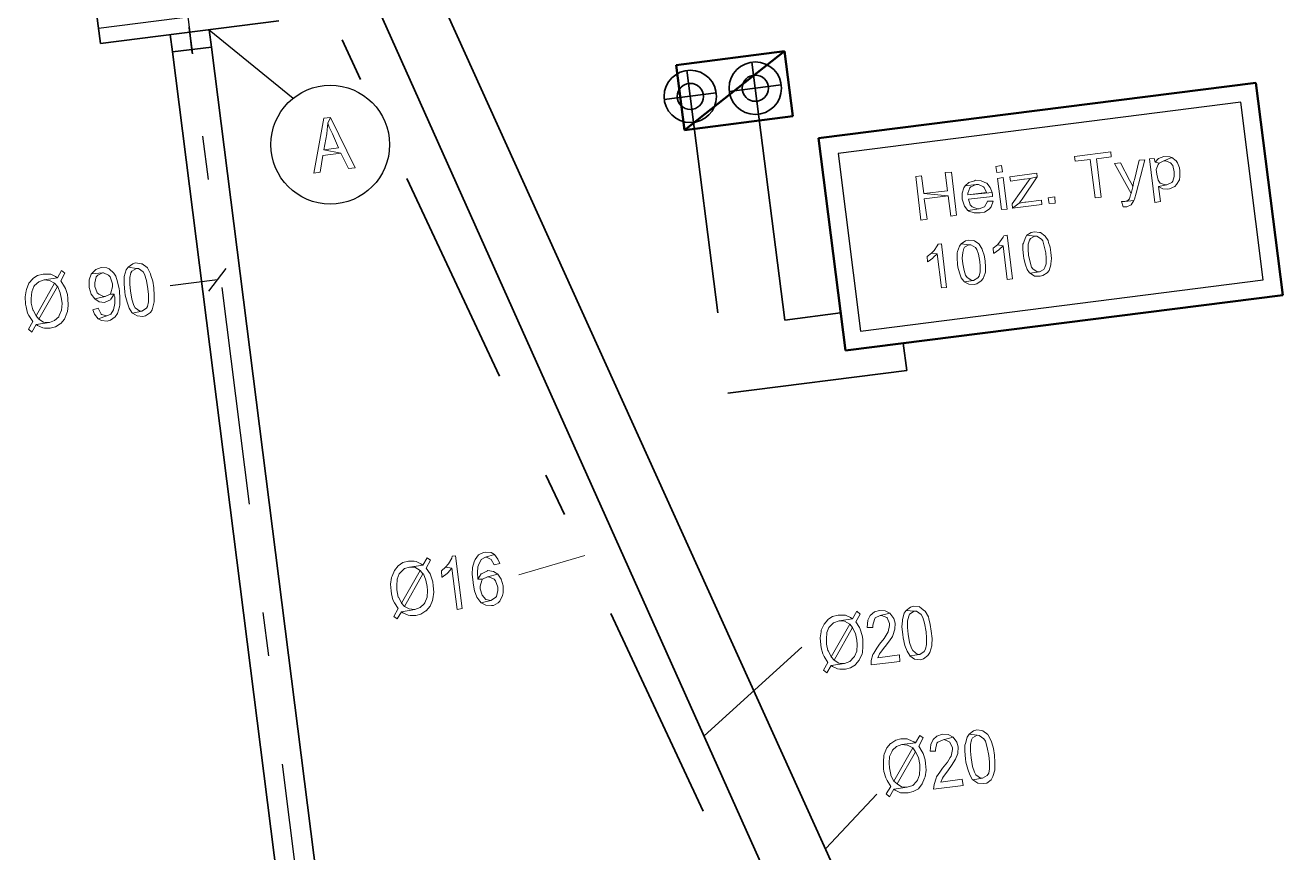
# Model space of a CAD drawing. Header units: metres. Extents: x 2713732.4 to 2713757.2, y 1226081.6 to 1226111.3.
# Drawn here: x 2713739.859 to 2713742.74, y 1226097.571 to 1226099.466 of the extents above; entities that cross this region are included whole.
import ezdxf

# ---------------------------------------------------------------- set-up
doc = ezdxf.new("R2010")
doc.units = ezdxf.units.M
for name, pattern in [('DASHDOT', [1, 0.5, -0.25, 0, -0.25]), ('DASHED', [0.75, 0.5, -0.25]), ('HIDDENX2', [0.75, 0.5, -0.25])]:
    doc.linetypes.add(name, pattern=pattern)
doc.layers.add('einlagen_boden_erstes_og', color=7, linetype='Continuous', true_color=0x000000)

msp = doc.modelspace()

# ---------------------------------------------------------------- linework, layer by layer
at = {"layer": 'einlagen_boden_erstes_og', "color": 96, "linetype": 'Continuous', "lineweight": 35, "true_color": 0x008000, "extrusion": (0.000477202, 0.001815, 0.999998)}
for p, q in [((2713741.7348, 1226097.4856, -0.1707), (2713740.3733, 1226100.4909, -0.1755)), ((2713740.3667, 1226100.1761, -0.1749), (2713741.8129, 1226096.9492, -0.1698))]:
    msp.add_line(p, q, dxfattribs=at)
at = {"layer": 'einlagen_boden_erstes_og', "color": 1, "linetype": 'DASHDOT', "lineweight": 35, "true_color": 0xff0000, "extrusion": (0.000477202, 0.001815, 0.999998)}
msp.add_line((2713740.2671, 1226100.111, -0.1748), (2713741.7591, 1226096.9265, -0.1697), dxfattribs=at)
at = {"layer": 'einlagen_boden_erstes_og', "color": 150, "linetype": 'Continuous', "lineweight": 25, "true_color": 0x0080ff, "extrusion": (0.000477202, 0.001815, 0.999998)}
for p, q in [((2713740.2274, 1226099.5192, -0.1737), (2713740.2362, 1226099.4498, -0.1735)), ((2713740.0274, 1226099.4586, -0.1735), (2713740.4361, 1226099.5105, -0.1737))]:
    msp.add_line(p, q, dxfattribs=at)
at = {"layer": 'einlagen_boden_erstes_og', "color": 150, "linetype": 'Continuous', "lineweight": 35, "true_color": 0x0080ff, "extrusion": (0.000477202, 0.001815, 0.999998)}
for p, q in [((2713740.023, 1226099.4933, -0.1735), (2713740.0318, 1226099.4239, -0.1734)), ((2713740.0318, 1226099.4239, -0.1734), (2713740.4406, 1226099.4757, -0.1737)), ((2713740.2346, 1226099.4622, -0.1736), (2713740.2422, 1226099.4022, -0.1735)), ((2713740.2349, 1226099.4597, -0.1736), (2713740.2425, 1226099.4002, -0.1735)), ((2713740.2859, 1226099.4158, -0.1735), (2713740.2808, 1226099.4555, -0.1736)), ((2713740.1915, 1226099.4441, -0.1735), (2713740.1966, 1226099.4044, -0.1734)), ((2713740.1966, 1226099.4044, -0.1734), (2713740.2859, 1226099.4158, -0.1735)), ((2713740.7442, 1226095.0893, -0.1659), (2713740.1966, 1226099.4044, -0.1734)), ((2713740.8335, 1226095.1007, -0.1659), (2713740.2859, 1226099.4158, -0.1735))]:
    msp.add_line(p, q, dxfattribs=at)
at = {"layer": 'einlagen_boden_erstes_og', "color": 7, "linetype": 'Continuous', "lineweight": 25, "extrusion": (0.000477202, 0.001815, 0.999998)}
for p, q in [((2713740.2808, 1226099.4555, -0.1736), (2713740.4731, 1226099.2989, -0.1734)), ((2713740.2797, 1226098.8571, -0.1725), (2713740.3196, 1226098.9085, -0.1726)), ((2713740.2996, 1226098.8828, -0.1725), (2713740.1918, 1226098.8691, -0.1725))]:
    msp.add_line(p, q, dxfattribs=at)
at = {"layer": 'einlagen_boden_erstes_og', "color": 7, "linetype": 'DASHDOT', "lineweight": 25, "extrusion": (0.000477202, 0.001815, 0.999998)}
msp.add_line((2713740.7888, 1226095.095, -0.1659), (2713740.2412, 1226099.4101, -0.1735), dxfattribs=at)
at = {"layer": 'einlagen_boden_erstes_og', "color": 7, "linetype": 'HIDDENX2', "lineweight": 50, "extrusion": (0.000477202, 0.001815, 0.999998)}
for p, q in [((2713741.5987, 1226099.406, -0.1741), (2713741.3507, 1226099.3745, -0.1739)), ((2713741.3696, 1226099.2257, -0.1737), (2713741.5987, 1226099.406, -0.1741)), ((2713741.6176, 1226099.2572, -0.1739), (2713741.5987, 1226099.406, -0.1741)), ((2713741.3507, 1226099.3745, -0.1739), (2713741.3696, 1226099.2257, -0.1737)), ((2713741.3696, 1226099.2257, -0.1737), (2713741.6176, 1226099.2572, -0.1739))]:
    msp.add_line(p, q, dxfattribs=at)
at = {"layer": 'einlagen_boden_erstes_og', "color": 7, "linetype": 'DASHDOT', "lineweight": 35, "extrusion": (0.000477202, 0.001815, 0.999998)}
for p, q in [((2713741.524, 1226099.3814, -0.174), (2713741.5391, 1226099.2623, -0.1738)), ((2713741.3752, 1226099.3625, -0.1739), (2713741.3903, 1226099.2434, -0.1737)), ((2713741.3232, 1226099.2954, -0.1738), (2713741.4423, 1226099.3105, -0.1739)), ((2713741.472, 1226099.3143, -0.1739), (2713741.5911, 1226099.3294, -0.174))]:
    msp.add_line(p, q, dxfattribs=at)
at = {"layer": 'einlagen_boden_erstes_og', "color": 1, "linetype": 'Continuous', "lineweight": 35, "true_color": 0xff0000, "extrusion": (0.000477202, 0.001815, 0.999998)}
for p, q in [((2713741.5315, 1226099.3219, -0.1739), (2713741.599, 1226098.7906, -0.173)), ((2713741.599, 1226098.7906, -0.173), (2713741.7271, 1226098.8069, -0.1731))]:
    msp.add_line(p, q, dxfattribs=at)
at = {"layer": 'einlagen_boden_erstes_og', "color": 1, "linetype": 'Continuous', "lineweight": 50, "true_color": 0xff0000, "extrusion": (0.000477202, 0.001815, 0.999998)}
for p, q in [((2713742.6783, 1226099.3339, -0.1745), (2713741.6763, 1226099.2068, -0.1738)), ((2713742.74, 1226098.8478, -0.1736), (2713742.6783, 1226099.3339, -0.1745)), ((2713741.6763, 1226099.2068, -0.1738), (2713741.738, 1226098.7206, -0.1729)), ((2713741.738, 1226098.7206, -0.1729), (2713742.74, 1226098.8478, -0.1736))]:
    msp.add_line(p, q, dxfattribs=at)
at = {"layer": 'einlagen_boden_erstes_og', "color": 5, "linetype": 'DASHED', "lineweight": 35, "true_color": 0x0000ff, "extrusion": (0.000477202, 0.001815, 0.999998)}
for p, q in [((2713741.3827, 1226099.303, -0.1738), (2713741.469, 1226098.6229, -0.1726)), ((2713741.8787, 1226098.6749, -0.1729), (2713741.8707, 1226098.7375, -0.173)), ((2713741.469, 1226098.6229, -0.1726), (2713741.8787, 1226098.6749, -0.1729))]:
    msp.add_line(p, q, dxfattribs=at)
at = {"layer": 'einlagen_boden_erstes_og', "color": 1, "linetype": 'Continuous', "lineweight": 25, "true_color": 0xff0000, "extrusion": (0.000477202, 0.001815, 0.999998)}
for p, q in [((2713742.6437, 1226099.2892, -0.1744), (2713741.7211, 1226099.1721, -0.1737)), ((2713742.6953, 1226098.8824, -0.1737), (2713742.6437, 1226099.2892, -0.1744)), ((2713741.7211, 1226099.1721, -0.1737), (2713741.7727, 1226098.7654, -0.173)), ((2713741.7727, 1226098.7654, -0.173), (2713742.6953, 1226098.8824, -0.1737))]:
    msp.add_line(p, q, dxfattribs=at)
at = {"layer": 'einlagen_boden_erstes_og', "color": 7, "linetype": 'Continuous', "lineweight": 18, "extrusion": (0.000477202, 0.001815, 0.999998)}
for p, q in [((2713741.1416, 1226098.2514, -0.1718), (2713740.9901, 1226098.2075, -0.1716)), ((2713741.4142, 1226097.8387, -0.1712), (2713741.6386, 1226098.0416, -0.1717)), ((2713741.6931, 1226097.5803, -0.1708), (2713741.8099, 1226097.7047, -0.1711))]:
    msp.add_line(p, q, dxfattribs=at)
at = {"layer": 'einlagen_boden_erstes_og', "color": 7, "lineweight": 0}
for points in [[(2713740.5588, 1226099.2541), (2713740.5436, 1226099.253), (2713740.5208, 1226099.127), (2713740.5349, 1226099.1292), (2713740.5415, 1226099.1672), (2713740.5827, 1226099.1727), (2713740.5436, 1226099.1803), (2713740.5501, 1226099.2172), (2713740.5512, 1226099.2259), (2713740.5523, 1226099.2411)], [(2713740.5588, 1226099.2541), (2713740.5523, 1226099.2411), (2713740.5556, 1226099.2324), (2713740.5632, 1226099.2172), (2713740.5773, 1226099.1846), (2713740.5436, 1226099.1803), (2713740.5827, 1226099.1727), (2713740.6001, 1226099.1379), (2713740.6153, 1226099.139)], [(2713740.0331, 1226098.9109), (2713740.0331, 1226098.9109), (2713740.0212, 1226098.9065), (2713740.0114, 1226098.8968), (2713740.0364, 1226098.8989), (2713740.0385, 1226098.8989), (2713740.0505, 1226098.8935), (2713740.0537, 1226098.8892), (2713740.0592, 1226098.8739), (2713740.0592, 1226098.8663), (2713740.0559, 1226098.8533), (2713740.0537, 1226098.85), (2713740.0635, 1226098.85), (2713740.0635, 1226098.8468), (2713740.0646, 1226098.8435), (2713740.0646, 1226098.8283), (2713740.0613, 1226098.8142), (2713740.0559, 1226098.8044), (2713740.0461, 1226098.8001), (2713740.0266, 1226098.7936), (2713740.0342, 1226098.7892), (2713740.0472, 1226098.7881), (2713740.0548, 1226098.7903), (2713740.0657, 1226098.7979), (2713740.0711, 1226098.8055), (2713740.0755, 1226098.8207), (2713740.0765, 1226098.8251), (2713740.0765, 1226098.8403), (2713740.0755, 1226098.8577), (2713740.0744, 1226098.862), (2713740.0711, 1226098.8783), (2713740.0668, 1226098.8913), (2713740.0624, 1226098.8978), (2713740.0516, 1226098.9076), (2713740.0461, 1226098.9098)], [(2713740.095, 1226098.912), (2713740.0907, 1226098.9054), (2713740.0863, 1226098.8902), (2713740.0863, 1226098.887), (2713740.0863, 1226098.8729), (2713740.0874, 1226098.8555), (2713740.0885, 1226098.8479), (2713740.0928, 1226098.8316), (2713740.0972, 1226098.8175), (2713740.1037, 1226098.8077), (2713740.1048, 1226098.8066), (2713740.1265, 1226098.8109), (2713740.1222, 1226098.8109), (2713740.1113, 1226098.8185), (2713740.108, 1226098.824), (2713740.1037, 1226098.8381), (2713740.1004, 1226098.8577), (2713740.0994, 1226098.8718), (2713740.0994, 1226098.8881), (2713740.1015, 1226098.8989), (2713740.1037, 1226098.9022), (2713740.1146, 1226098.9087)], [(2713740.1124, 1226098.9217), (2713740.1059, 1226098.9196), (2713740.095, 1226098.912), (2713740.1146, 1226098.9087), (2713740.1189, 1226098.9087), (2713740.1298, 1226098.9011), (2713740.133, 1226098.8957), (2713740.1374, 1226098.8815), (2713740.1406, 1226098.862), (2713740.1417, 1226098.849), (2713740.1417, 1226098.8327), (2713740.1396, 1226098.8218), (2713740.1374, 1226098.8175), (2713740.1265, 1226098.8109), (2713740.1048, 1226098.8066), (2713740.1157, 1226098.8001), (2713740.1287, 1226098.799), (2713740.1352, 1226098.8001), (2713740.1461, 1226098.8077), (2713740.1504, 1226098.8142), (2713740.1537, 1226098.8294), (2713740.1548, 1226098.8327), (2713740.1548, 1226098.8468), (2713740.1537, 1226098.8642), (2713740.1515, 1226098.8794), (2713740.1472, 1226098.8924), (2713740.1461, 1226098.8968), (2713740.1396, 1226098.9098), (2713740.1385, 1226098.9109), (2713740.1276, 1226098.9196), (2713740.1254, 1226098.9196)], [(2713739.9006, 1226098.8957), (2713739.9006, 1226098.8957), (2713739.8875, 1226098.8924), (2713739.8767, 1226098.8859), (2713739.8767, 1226098.8848), (2713739.868, 1226098.875), (2713739.8626, 1226098.8609), (2713739.8615, 1226098.8577), (2713739.8593, 1226098.8435), (2713739.8604, 1226098.8272), (2713739.8615, 1226098.8207), (2713739.8647, 1226098.8066), (2713739.868, 1226098.8012), (2713739.8767, 1226098.787), (2713739.8669, 1226098.7697), (2713739.8745, 1226098.7631), (2713739.8843, 1226098.7805), (2713739.9147, 1226098.7849), (2713739.9147, 1226098.7849), (2713739.9017, 1226098.786), (2713739.8908, 1226098.7925), (2713739.8843, 1226098.8001), (2713739.8778, 1226098.8131), (2713739.8767, 1226098.8142), (2713739.8734, 1226098.8294), (2713739.8734, 1226098.8403), (2713739.8745, 1226098.8555), (2713739.8789, 1226098.8674), (2713739.881, 1226098.8696), (2713739.8908, 1226098.8783), (2713739.9028, 1226098.8826), (2713739.9332, 1226098.887), (2713739.9288, 1226098.8902), (2713739.918, 1226098.8957), (2713739.9136, 1226098.8957)], [(2713739.9429, 1226098.9044), (2713739.9332, 1226098.887), (2713739.9028, 1226098.8826), (2713739.9147, 1226098.8815), (2713739.9147, 1226098.8815), (2713739.9266, 1226098.875), (2713739.9332, 1226098.8674), (2713739.9343, 1226098.8663), (2713739.9397, 1226098.8533), (2713739.9429, 1226098.8381), (2713739.944, 1226098.8283), (2713739.9429, 1226098.8131), (2713739.9375, 1226098.8012), (2713739.9364, 1226098.7979), (2713739.9266, 1226098.7892), (2713739.9147, 1226098.7849), (2713739.8843, 1226098.7805), (2713739.8875, 1226098.7784), (2713739.8995, 1226098.7729), (2713739.9038, 1226098.7718), (2713739.9169, 1226098.7718), (2713739.9288, 1226098.7751), (2713739.9397, 1226098.7816), (2713739.9408, 1226098.7827), (2713739.9495, 1226098.7925), (2713739.9549, 1226098.8066), (2713739.956, 1226098.8099), (2713739.9581, 1226098.824), (2713739.9571, 1226098.8403), (2713739.956, 1226098.849), (2713739.9516, 1226098.8631), (2713739.9495, 1226098.8663), (2713739.9408, 1226098.8805), (2713739.9505, 1226098.8978)], [(2713740.0114, 1226098.8968), (2713740.0103, 1226098.8957), (2713740.0059, 1226098.8826), (2713740.0059, 1226098.8663), (2713740.0059, 1226098.8653), (2713740.0103, 1226098.85), (2713740.019, 1226098.8392), (2713740.0429, 1226098.8446), (2713740.0385, 1226098.8446), (2713740.0277, 1226098.85), (2713740.0244, 1226098.8533), (2713740.019, 1226098.8674), (2713740.019, 1226098.8761), (2713740.0222, 1226098.8892), (2713740.0255, 1226098.8935), (2713740.0364, 1226098.8989)], [(2713739.9266, 1226098.875), (2713739.8843, 1226098.8001), (2713739.8908, 1226098.7925), (2713739.9332, 1226098.8674)], [(2713740.0537, 1226098.85), (2713740.0429, 1226098.8446), (2713740.019, 1226098.8392), (2713740.0288, 1226098.8327), (2713740.0407, 1226098.8305), (2713740.0429, 1226098.8316), (2713740.0548, 1226098.837), (2713740.0559, 1226098.8381), (2713740.0635, 1226098.85)], [(2713740.0266, 1226098.8175), (2713740.0146, 1226098.8142), (2713740.0179, 1226098.8044), (2713740.0266, 1226098.7936), (2713740.0461, 1226098.8001), (2713740.0342, 1226098.8033), (2713740.0331, 1226098.8044)], [(2713740.7801, 1226098.2465), (2713740.7703, 1226098.2291), (2713740.7399, 1226098.2248), (2713740.7518, 1226098.2248), (2713740.7518, 1226098.2248), (2713740.7638, 1226098.2172), (2713740.7703, 1226098.2096), (2713740.7714, 1226098.2096), (2713740.7768, 1226098.1954), (2713740.7801, 1226098.1802), (2713740.7811, 1226098.1715), (2713740.7801, 1226098.1563), (2713740.7746, 1226098.1433), (2713740.7735, 1226098.1411), (2713740.7638, 1226098.1324), (2713740.7518, 1226098.1281), (2713740.7214, 1226098.1227), (2713740.7247, 1226098.1205), (2713740.7366, 1226098.1151), (2713740.7409, 1226098.114), (2713740.754, 1226098.114), (2713740.7659, 1226098.1172), (2713740.7768, 1226098.1248), (2713740.7779, 1226098.1248), (2713740.7866, 1226098.1357), (2713740.792, 1226098.1487), (2713740.7931, 1226098.152), (2713740.7953, 1226098.1672), (2713740.7942, 1226098.1824), (2713740.7931, 1226098.1911), (2713740.7887, 1226098.2052), (2713740.7866, 1226098.2096), (2713740.7779, 1226098.2226), (2713740.7877, 1226098.2411)], [(2713740.8452, 1226098.2508), (2713740.8376, 1226098.2497), (2713740.8365, 1226098.2454), (2713740.8289, 1226098.2324), (2713740.8224, 1226098.2248), (2713740.8365, 1226098.2226), (2713740.8485, 1226098.1281), (2713740.8604, 1226098.1303)], [(2713740.9137, 1226098.2595), (2713740.9093, 1226098.2584), (2713740.8974, 1226098.253), (2713740.8898, 1226098.2421), (2713740.8876, 1226098.2367), (2713740.8843, 1226098.2237), (2713740.8832, 1226098.2085), (2713740.8854, 1226098.19), (2713740.8854, 1226098.1878), (2713740.8887, 1226098.1704), (2713740.8941, 1226098.1563), (2713740.9006, 1226098.1466), (2713740.9039, 1226098.1433), (2713740.9256, 1226098.1487), (2713740.9147, 1226098.1509), (2713740.9061, 1226098.1607), (2713740.9017, 1226098.1748), (2713740.9017, 1226098.1813), (2713740.905, 1226098.1943), (2713740.9071, 1226098.1976), (2713740.8963, 1226098.1976), (2713740.8952, 1226098.2128), (2713740.8963, 1226098.2258), (2713740.8974, 1226098.2291), (2713740.9039, 1226098.2421), (2713740.9137, 1226098.2476), (2713740.9343, 1226098.2541), (2713740.9267, 1226098.2584)], [(2713740.9343, 1226098.2541), (2713740.9137, 1226098.2476), (2713740.9158, 1226098.2476), (2713740.9267, 1226098.2421), (2713740.9332, 1226098.2302), (2713740.9462, 1226098.2335), (2713740.9419, 1226098.2432)], [(2713740.7377, 1226098.2389), (2713740.7377, 1226098.2389), (2713740.7247, 1226098.2356), (2713740.7138, 1226098.228), (2713740.7138, 1226098.228), (2713740.7051, 1226098.2172), (2713740.6997, 1226098.2041), (2713740.6986, 1226098.2009), (2713740.6964, 1226098.1857), (2713740.6975, 1226098.1704), (2713740.6986, 1226098.1639), (2713740.7018, 1226098.1498), (2713740.7051, 1226098.1433), (2713740.7138, 1226098.1303), (2713740.704, 1226098.1118), (2713740.7116, 1226098.1064), (2713740.7214, 1226098.1227), (2713740.7518, 1226098.1281), (2713740.7518, 1226098.1281), (2713740.7388, 1226098.1292), (2713740.7279, 1226098.1346), (2713740.7214, 1226098.1422), (2713740.7149, 1226098.1552), (2713740.7138, 1226098.1563), (2713740.7105, 1226098.1726), (2713740.7105, 1226098.1824), (2713740.7116, 1226098.1976), (2713740.716, 1226098.2096), (2713740.7181, 1226098.2117), (2713740.7279, 1226098.2215), (2713740.7399, 1226098.2248), (2713740.7703, 1226098.2291), (2713740.7659, 1226098.2324), (2713740.7551, 1226098.2378), (2713740.7507, 1226098.2389)], [(2713740.7638, 1226098.2172), (2713740.7214, 1226098.1422), (2713740.7279, 1226098.1346), (2713740.7703, 1226098.2096)], [(2713740.8224, 1226098.2248), (2713740.8126, 1226098.2161), (2713740.8137, 1226098.202), (2713740.8148, 1226098.202), (2713740.8257, 1226098.2106), (2713740.8278, 1226098.2117), (2713740.8365, 1226098.2226)], [(2713740.9191, 1226098.2172), (2713740.918, 1226098.2161), (2713740.9061, 1226098.2106), (2713740.9039, 1226098.2096), (2713740.8963, 1226098.1976), (2713740.9071, 1226098.1976), (2713740.918, 1226098.203), (2713740.9419, 1226098.2085), (2713740.9321, 1226098.215)], [(2713740.9419, 1226098.2085), (2713740.918, 1226098.203), (2713740.9213, 1226098.203), (2713740.9332, 1226098.1976), (2713740.9365, 1226098.1933), (2713740.9419, 1226098.1791), (2713740.9419, 1226098.1715), (2713740.9386, 1226098.1574), (2713740.9365, 1226098.1552), (2713740.9256, 1226098.1487), (2713740.9039, 1226098.1433), (2713740.9147, 1226098.1379), (2713740.9278, 1226098.1368), (2713740.9321, 1226098.1368), (2713740.943, 1226098.1433), (2713740.9462, 1226098.1466), (2713740.9528, 1226098.1596), (2713740.9539, 1226098.1661), (2713740.9539, 1226098.1813), (2713740.9539, 1226098.1824), (2713740.9495, 1226098.1976)], [(2713741.8945, 1226098.1357), (2713741.8869, 1226098.1335), (2713741.8771, 1226098.1259), (2713741.8956, 1226098.1237), (2713741.901, 1226098.1237), (2713741.9119, 1226098.1161), (2713741.9152, 1226098.1096), (2713741.9195, 1226098.0966), (2713741.9228, 1226098.077), (2713741.9239, 1226098.0629), (2713741.9239, 1226098.0477), (2713741.9217, 1226098.0368), (2713741.9184, 1226098.0314), (2713741.9087, 1226098.0249), (2713741.8858, 1226098.0216), (2713741.8967, 1226098.014), (2713741.9097, 1226098.0129), (2713741.9173, 1226098.0151), (2713741.9271, 1226098.0227), (2713741.9315, 1226098.0292), (2713741.9358, 1226098.0444), (2713741.9358, 1226098.0466), (2713741.9369, 1226098.0618), (2713741.9347, 1226098.0781), (2713741.9325, 1226098.0933), (2713741.9293, 1226098.1064), (2713741.9282, 1226098.1107), (2713741.9206, 1226098.1237), (2713741.9195, 1226098.1248), (2713741.9087, 1226098.1335), (2713741.9076, 1226098.1346)], [(2713741.7218, 1226098.1151), (2713741.7218, 1226098.1151), (2713741.7088, 1226098.1118), (2713741.6979, 1226098.1053), (2713741.6979, 1226098.1042), (2713741.6892, 1226098.0944), (2713741.6827, 1226098.0803), (2713741.6827, 1226098.077), (2713741.6805, 1226098.0629), (2713741.6816, 1226098.0466), (2713741.6827, 1226098.0401), (2713741.686, 1226098.026), (2713741.6892, 1226098.0205), (2713741.6979, 1226098.0064), (2713741.6881, 1226097.989), (2713741.6957, 1226097.9825), (2713741.7055, 1226097.9999), (2713741.7359, 1226098.0043), (2713741.7359, 1226098.0043), (2713741.7229, 1226098.0053), (2713741.712, 1226098.0119), (2713741.7055, 1226098.0195), (2713741.699, 1226098.0325), (2713741.6979, 1226098.0336), (2713741.6947, 1226098.0488), (2713741.6947, 1226098.0597), (2713741.6957, 1226098.0749), (2713741.7001, 1226098.0868), (2713741.7023, 1226098.089), (2713741.711, 1226098.0977), (2713741.724, 1226098.102), (2713741.7544, 1226098.1064), (2713741.7501, 1226098.1096), (2713741.7381, 1226098.1151), (2713741.7349, 1226098.1151)], [(2713741.7642, 1226098.1237), (2713741.7544, 1226098.1064), (2713741.724, 1226098.102), (2713741.7359, 1226098.1009), (2713741.7359, 1226098.1009), (2713741.7479, 1226098.0944), (2713741.7544, 1226098.0868), (2713741.7544, 1226098.0857), (2713741.7609, 1226098.0727), (2713741.7642, 1226098.0575), (2713741.7653, 1226098.0477), (2713741.7642, 1226098.0325), (2713741.7587, 1226098.0205), (2713741.7577, 1226098.0184), (2713741.7479, 1226098.0086), (2713741.7359, 1226098.0043), (2713741.7055, 1226097.9999), (2713741.7088, 1226097.9977), (2713741.7196, 1226097.9923), (2713741.7251, 1226097.9912), (2713741.7381, 1226097.9912), (2713741.7501, 1226097.9945), (2713741.7609, 1226098.001), (2713741.7609, 1226098.0021), (2713741.7696, 1226098.0119), (2713741.7761, 1226098.026), (2713741.7772, 1226098.0292), (2713741.7783, 1226098.0434), (2713741.7783, 1226098.0597), (2713741.7761, 1226098.0683), (2713741.7718, 1226098.0825), (2713741.7707, 1226098.0868), (2713741.762, 1226098.0998), (2713741.7718, 1226098.1172)], [(2713741.8163, 1226098.1259), (2713741.8044, 1226098.1227), (2713741.7946, 1226098.114), (2713741.7892, 1226098.1031), (2713741.7881, 1226098.0868), (2713741.8011, 1226098.0868), (2713741.8011, 1226098.0922), (2713741.8044, 1226098.1053), (2713741.8065, 1226098.1085), (2713741.8174, 1226098.114), (2713741.8402, 1226098.1194), (2713741.8294, 1226098.1248)], [(2713741.8402, 1226098.1194), (2713741.8174, 1226098.114), (2713741.8207, 1226098.114), (2713741.8326, 1226098.1096), (2713741.8337, 1226098.1085), (2713741.8391, 1226098.0955), (2713741.8391, 1226098.0912), (2713741.8359, 1226098.077), (2713741.8337, 1226098.0727), (2713741.8272, 1226098.0618), (2713741.8163, 1226098.0488), (2713741.8098, 1226098.039), (2713741.8033, 1226098.0282), (2713741.8011, 1226098.0249), (2713741.7968, 1226098.0108), (2713741.7968, 1226098.001), (2713741.863, 1226098.0086), (2713741.8619, 1226098.0238), (2713741.812, 1226098.0173), (2713741.8163, 1226098.026), (2713741.8185, 1226098.0292), (2713741.8283, 1226098.0423), (2713741.8294, 1226098.0434), (2713741.8391, 1226098.0564), (2713741.8456, 1226098.0662), (2713741.8467, 1226098.0683), (2713741.8511, 1226098.0825), (2713741.8522, 1226098.0966), (2713741.8489, 1226098.1074)], [(2713741.8771, 1226098.1259), (2713741.8728, 1226098.1194), (2713741.8685, 1226098.1053), (2713741.8685, 1226098.102), (2713741.8674, 1226098.0879), (2713741.8695, 1226098.0705), (2713741.8706, 1226098.0629), (2713741.8739, 1226098.0455), (2713741.8793, 1226098.0325), (2713741.8858, 1226098.0227), (2713741.8858, 1226098.0216), (2713741.9087, 1226098.0249), (2713741.9032, 1226098.0249), (2713741.8924, 1226098.0336), (2713741.8891, 1226098.039), (2713741.8848, 1226098.0521), (2713741.8815, 1226098.0716), (2713741.8804, 1226098.0868), (2713741.8804, 1226098.102), (2713741.8837, 1226098.1129), (2713741.8848, 1226098.1172), (2713741.8956, 1226098.1237)], [(2713741.7479, 1226098.0944), (2713741.7055, 1226098.0195), (2713741.712, 1226098.0119), (2713741.7544, 1226098.0868)], [(2713741.9608, 1226097.8424), (2713741.9478, 1226097.8381), (2713741.9391, 1226097.8305), (2713741.9336, 1226097.8185), (2713741.9325, 1226097.8033), (2713741.9445, 1226097.8033), (2713741.9445, 1226097.8076), (2713741.9478, 1226097.8218), (2713741.9499, 1226097.8239), (2713741.9619, 1226097.8294), (2713741.9847, 1226097.8359), (2713741.9738, 1226097.8413)], [(2713742.0216, 1226097.8424), (2713742.0173, 1226097.8359), (2713742.0129, 1226097.8207), (2713742.0118, 1226097.8174), (2713742.0118, 1226097.8033), (2713742.0129, 1226097.7859), (2713742.014, 1226097.7783), (2713742.0184, 1226097.762), (2713742.0227, 1226097.749), (2713742.0292, 1226097.7381), (2713742.0303, 1226097.7381), (2713742.052, 1226097.7414), (2713742.0477, 1226097.7414), (2713742.0368, 1226097.749), (2713742.0336, 1226097.7555), (2713742.0292, 1226097.7685), (2713742.026, 1226097.7881), (2713742.0249, 1226097.8033), (2713742.0249, 1226097.8185), (2713742.027, 1226097.8294), (2713742.0292, 1226097.8337), (2713742.0401, 1226097.8402)], [(2713742.039, 1226097.8522), (2713742.0314, 1226097.85), (2713742.0216, 1226097.8424), (2713742.0401, 1226097.8402), (2713742.0444, 1226097.8391), (2713742.0553, 1226097.8315), (2713742.0586, 1226097.8261), (2713742.0629, 1226097.812), (2713742.0662, 1226097.7935), (2713742.0683, 1226097.7794), (2713742.0683, 1226097.7631), (2713742.0662, 1226097.7533), (2713742.0629, 1226097.7479), (2713742.052, 1226097.7414), (2713742.0303, 1226097.7381), (2713742.0412, 1226097.7305), (2713742.0542, 1226097.7294), (2713742.0618, 1226097.7305), (2713742.0716, 1226097.7381), (2713742.0759, 1226097.7457), (2713742.0803, 1226097.7599), (2713742.0803, 1226097.7631), (2713742.0803, 1226097.7772), (2713742.0792, 1226097.7946), (2713742.077, 1226097.8098), (2713742.0738, 1226097.8229), (2713742.0716, 1226097.8272), (2713742.0651, 1226097.8402), (2713742.064, 1226097.8413), (2713742.0531, 1226097.85), (2713742.0509, 1226097.8511)], [(2713741.8663, 1226097.8315), (2713741.8652, 1226097.8315), (2713741.8533, 1226097.8283), (2713741.8424, 1226097.8207), (2713741.8413, 1226097.8207), (2713741.8326, 1226097.8109), (2713741.8272, 1226097.7968), (2713741.8261, 1226097.7935), (2713741.825, 1226097.7794), (2713741.825, 1226097.7631), (2713741.8261, 1226097.7566), (2713741.8304, 1226097.7425), (2713741.8337, 1226097.736), (2713741.8424, 1226097.7229), (2713741.8315, 1226097.7055), (2713741.8391, 1226097.699), (2713741.8489, 1226097.7164), (2713741.8793, 1226097.7207), (2713741.8793, 1226097.7207), (2713741.8663, 1226097.7218), (2713741.8565, 1226097.7284), (2713741.8489, 1226097.7349), (2713741.8424, 1226097.7479), (2713741.8424, 1226097.7501), (2713741.8391, 1226097.7653), (2713741.838, 1226097.7761), (2713741.8391, 1226097.7914), (2713741.8446, 1226097.8022), (2713741.8456, 1226097.8055), (2713741.8554, 1226097.8142), (2713741.8674, 1226097.8185), (2713741.8989, 1226097.8229), (2713741.8945, 1226097.825), (2713741.8826, 1226097.8305), (2713741.8793, 1226097.8315)], [(2713741.9087, 1226097.8391), (2713741.8989, 1226097.8229), (2713741.8674, 1226097.8185), (2713741.8793, 1226097.8174), (2713741.8804, 1226097.8174), (2713741.8924, 1226097.8109), (2713741.8989, 1226097.8022), (2713741.8989, 1226097.8022), (2713741.9054, 1226097.7892), (2713741.9087, 1226097.7729), (2713741.9087, 1226097.7642), (2713741.9076, 1226097.749), (2713741.9032, 1226097.737), (2713741.901, 1226097.7338), (2713741.8924, 1226097.7251), (2713741.8793, 1226097.7207), (2713741.8489, 1226097.7164), (2713741.8522, 1226097.7142), (2713741.8641, 1226097.7077), (2713741.8685, 1226097.7077), (2713741.8815, 1226097.7077), (2713741.8934, 1226097.711), (2713741.9054, 1226097.7175), (2713741.9054, 1226097.7175), (2713741.9141, 1226097.7284), (2713741.9195, 1226097.7414), (2713741.9206, 1226097.7446), (2713741.9228, 1226097.7599), (2713741.9217, 1226097.7751), (2713741.9206, 1226097.7838), (2713741.9163, 1226097.7979), (2713741.9141, 1226097.8022), (2713741.9065, 1226097.8153), (2713741.9163, 1226097.8337)], [(2713741.9847, 1226097.8359), (2713741.9619, 1226097.8294), (2713741.964, 1226097.8305), (2713741.976, 1226097.825), (2713741.9771, 1226097.8239), (2713741.9836, 1226097.8109), (2713741.9836, 1226097.8076), (2713741.9803, 1226097.7924), (2713741.9782, 1226097.7892), (2713741.9717, 1226097.7783), (2713741.9608, 1226097.7642), (2713741.9543, 1226097.7555), (2713741.9467, 1226097.7446), (2713741.9456, 1226097.7414), (2713741.9412, 1226097.7273), (2713741.9402, 1226097.7164), (2713742.0075, 1226097.7251), (2713742.0053, 1226097.7392), (2713741.9564, 1226097.7327), (2713741.9608, 1226097.7414), (2713741.963, 1226097.7457), (2713741.9727, 1226097.7588), (2713741.9727, 1226097.7588), (2713741.9825, 1226097.7729), (2713741.989, 1226097.7827), (2713741.9901, 1226097.7848), (2713741.9955, 1226097.7979), (2713741.9966, 1226097.8131), (2713741.9934, 1226097.8239)], [(2713741.8924, 1226097.8109), (2713741.8489, 1226097.7349), (2713741.8565, 1226097.7284), (2713741.8989, 1226097.8022)]]:
    msp.add_lwpolyline(points, close=True, dxfattribs=at)
at = {"layer": 'einlagen_boden_erstes_og', "color": 1, "lineweight": 0}
for points in [[(2713742.3457, 1226099.1759), (2713742.2631, 1226099.1651), (2713742.2642, 1226099.1542), (2713742.299, 1226099.1585), (2713742.3098, 1226099.0706), (2713742.324, 1226099.0716), (2713742.3131, 1226099.1596), (2713742.3468, 1226099.164)], [(2713742.0959, 1226099.1444), (2713742.0828, 1226099.1422), (2713742.085, 1226099.1281), (2713742.098, 1226099.1303)], [(2713742.3685, 1226099.1509), (2713742.3544, 1226099.1488), (2713742.3924, 1226099.0803), (2713742.3967, 1226099.0955), (2713742.3946, 1226099.0999), (2713742.3891, 1226099.1107)], [(2713742.4239, 1226099.1575), (2713742.4109, 1226099.1564), (2713742.4, 1226099.1118), (2713742.3989, 1226099.1086), (2713742.3967, 1226099.0955), (2713742.3924, 1226099.0803), (2713742.3913, 1226099.0771), (2713742.3891, 1226099.0684), (2713742.3848, 1226099.064), (2713742.3783, 1226099.0619), (2713742.3989, 1226099.064), (2713742.4, 1226099.0673), (2713742.4043, 1226099.0814)], [(2713742.4456, 1226099.1607), (2713742.4348, 1226099.1596), (2713742.4467, 1226099.0597), (2713742.4597, 1226099.0619), (2713742.4554, 1226099.0966), (2713742.4739, 1226099.0999), (2713742.4706, 1226099.0999), (2713742.4587, 1226099.1042), (2713742.4543, 1226099.1107), (2713742.4511, 1226099.1249), (2713742.45, 1226099.1357), (2713742.4543, 1226099.1466), (2713742.4565, 1226099.1498), (2713742.4478, 1226099.152)], [(2713742.4674, 1226099.1651), (2713742.4554, 1226099.1607), (2713742.4478, 1226099.152), (2713742.4565, 1226099.1498), (2713742.4674, 1226099.1553), (2713742.4858, 1226099.1629), (2713742.4815, 1226099.164)], [(2713742.4858, 1226099.1629), (2713742.4674, 1226099.1553), (2713742.4717, 1226099.1553), (2713742.4826, 1226099.1509), (2713742.488, 1226099.1444), (2713742.4912, 1226099.1303), (2713742.4912, 1226099.1194), (2713742.488, 1226099.1086), (2713742.4858, 1226099.1053), (2713742.4739, 1226099.0999), (2713742.4554, 1226099.0966), (2713742.4652, 1226099.0912), (2713742.476, 1226099.0901), (2713742.4804, 1226099.0912), (2713742.4923, 1226099.0966), (2713742.4967, 1226099.101), (2713742.5032, 1226099.1118), (2713742.5043, 1226099.1194), (2713742.5043, 1226099.1325), (2713742.5032, 1226099.139), (2713742.4989, 1226099.1509), (2713742.4956, 1226099.1553)], [(2713741.9123, 1226099.1205), (2713741.8993, 1226099.1194), (2713741.9112, 1226099.0195), (2713741.9253, 1226099.0217), (2713741.9188, 1226099.0684), (2713741.9731, 1226099.0749), (2713741.9177, 1226099.0803)], [(2713741.9807, 1226099.1292), (2713741.9666, 1226099.1281), (2713741.972, 1226099.0868), (2713741.9177, 1226099.0803), (2713741.9731, 1226099.0749), (2713741.9796, 1226099.0282), (2713741.9927, 1226099.0304)], [(2713742.0361, 1226099.1107), (2713742.0339, 1226099.1097), (2713742.0209, 1226099.1053), (2713742.0122, 1226099.0977), (2713742.0372, 1226099.101), (2713742.0426, 1226099.101), (2713742.0546, 1226099.0955), (2713742.0557, 1226099.0944), (2713742.0611, 1226099.0825), (2713742.0187, 1226099.0771), (2713742.0741, 1226099.0825), (2713742.0698, 1226099.0944), (2713742.0622, 1226099.1042), (2713742.0611, 1226099.1042), (2713742.0492, 1226099.1097)], [(2713742.0991, 1226099.1173), (2713742.0861, 1226099.1151), (2713742.0959, 1226099.0434), (2713742.1089, 1226099.0445)], [(2713742.1762, 1226099.127), (2713742.1143, 1226099.1183), (2713742.1165, 1226099.1086), (2713742.1469, 1226099.1129), (2713742.148, 1226099.1129), (2713742.161, 1226099.1151), (2713742.1773, 1226099.1183)], [(2713742.1773, 1226099.1183), (2713742.161, 1226099.1151), (2713742.1198, 1226099.0564), (2713742.1208, 1226099.0467), (2713742.136, 1226099.0586), (2713742.1426, 1226099.0673)], [(2713742.0122, 1226099.0977), (2713742.009, 1226099.0934), (2713742.0057, 1226099.0814), (2713742.0057, 1226099.0673), (2713742.0068, 1226099.0629), (2713742.0111, 1226099.051), (2713742.0187, 1226099.0412), (2713742.0448, 1226099.0456), (2713742.0405, 1226099.0456), (2713742.0285, 1226099.0499), (2713742.0242, 1226099.0543), (2713742.0198, 1226099.0673), (2713742.0752, 1226099.0738), (2713742.0752, 1226099.0771), (2713742.0741, 1226099.0825), (2713742.0187, 1226099.0771), (2713742.0187, 1226099.0814), (2713742.0231, 1226099.0934), (2713742.0253, 1226099.0955), (2713742.0372, 1226099.101)], [(2713742.0633, 1226099.0629), (2713742.0633, 1226099.0619), (2713742.0568, 1226099.0499), (2713742.0448, 1226099.0456), (2713742.0187, 1226099.0412), (2713742.0209, 1226099.0401), (2713742.0329, 1226099.0358), (2713742.047, 1226099.0358), (2713742.0568, 1226099.038), (2713742.0676, 1226099.0445), (2713742.072, 1226099.0499), (2713742.0763, 1226099.0629)], [(2713742.1871, 1226099.0651), (2713742.1513, 1226099.0608), (2713742.1491, 1226099.0608), (2713742.136, 1226099.0586), (2713742.1208, 1226099.0467), (2713742.1882, 1226099.0553)], [(2713742.2045, 1226099.0575), (2713742.2023, 1226099.0706), (2713742.2175, 1226099.0727), (2713742.2186, 1226099.0586), (2713742.2045, 1226099.0575)], [(2713742.3707, 1226099.0619), (2713742.3739, 1226099.0499), (2713742.3826, 1226099.0499), (2713742.3924, 1226099.0543), (2713742.3989, 1226099.064), (2713742.3783, 1226099.0619)], [(2713741.9579, 1226098.9652), (2713741.9503, 1226098.9641), (2713741.9481, 1226098.9608), (2713741.9416, 1226098.95), (2713741.9351, 1226098.9435), (2713741.9481, 1226098.9424), (2713741.9579, 1226098.8642), (2713741.9699, 1226098.8653)], [(2713742.0035, 1226098.9652), (2713741.9992, 1226098.9598), (2713741.9948, 1226098.9478), (2713741.9938, 1226098.9445), (2713741.9938, 1226098.9326), (2713741.9948, 1226098.9185), (2713741.9959, 1226098.912), (2713741.9992, 1226098.8989), (2713742.0035, 1226098.887), (2713742.009, 1226098.8794), (2713742.01, 1226098.8783), (2713742.0318, 1226098.8815), (2713742.0274, 1226098.8815), (2713742.0166, 1226098.8881), (2713742.0133, 1226098.8935), (2713742.01, 1226098.9044), (2713742.0068, 1226098.9196), (2713742.0057, 1226098.9326), (2713742.0068, 1226098.9456), (2713742.009, 1226098.9543), (2713742.0111, 1226098.9576), (2713742.0209, 1226098.963)], [(2713742.0198, 1226098.9739), (2713742.0133, 1226098.9717), (2713742.0035, 1226098.9652), (2713742.0209, 1226098.963), (2713742.0253, 1226098.963), (2713742.0361, 1226098.9565), (2713742.0394, 1226098.9522), (2713742.0426, 1226098.9413), (2713742.0459, 1226098.925), (2713742.047, 1226098.9141), (2713742.047, 1226098.9011), (2713742.0448, 1226098.8913), (2713742.0415, 1226098.887), (2713742.0318, 1226098.8815), (2713742.01, 1226098.8783), (2713742.0209, 1226098.8729), (2713742.0329, 1226098.8718), (2713742.0394, 1226098.8739), (2713742.0492, 1226098.8805), (2713742.0535, 1226098.8859), (2713742.0578, 1226098.8978), (2713742.0589, 1226098.9), (2713742.0589, 1226098.912), (2713742.0578, 1226098.9261), (2713742.0557, 1226098.9391), (2713742.0524, 1226098.95), (2713742.0513, 1226098.9532), (2713742.0448, 1226098.9641), (2713742.0437, 1226098.9652), (2713742.0339, 1226098.9717), (2713742.0318, 1226098.9728)], [(2713742.1089, 1226098.9847), (2713742.1013, 1226098.9837), (2713742.0991, 1226098.9804), (2713742.0915, 1226098.9695), (2713742.0861, 1226098.963), (2713742.0991, 1226098.9608), (2713742.1089, 1226098.8837), (2713742.1208, 1226098.8848)], [(2713742.1534, 1226098.9847), (2713742.1502, 1226098.9793), (2713742.1458, 1226098.9663), (2713742.1447, 1226098.9641), (2713742.1447, 1226098.9522), (2713742.1458, 1226098.938), (2713742.1469, 1226098.9315), (2713742.1502, 1226098.9174), (2713742.1545, 1226098.9065), (2713742.1599, 1226098.8989), (2713742.161, 1226098.8978), (2713742.1828, 1226098.9011), (2713742.1773, 1226098.9011), (2713742.1676, 1226098.9076), (2713742.1643, 1226098.912), (2713742.161, 1226098.9228), (2713742.1578, 1226098.9391), (2713742.1567, 1226098.9522), (2713742.1567, 1226098.9641), (2713742.1599, 1226098.9739), (2713742.1621, 1226098.9771), (2713742.1719, 1226098.9826)], [(2713742.1708, 1226098.9923), (2713742.1632, 1226098.9913), (2713742.1534, 1226098.9847), (2713742.1719, 1226098.9826), (2713742.1762, 1226098.9826), (2713742.1871, 1226098.9761), (2713742.1904, 1226098.9717), (2713742.1936, 1226098.9598), (2713742.1969, 1226098.9445), (2713742.198, 1226098.9326), (2713742.198, 1226098.9196), (2713742.1947, 1226098.9109), (2713742.1925, 1226098.9065), (2713742.1828, 1226098.9011), (2713742.161, 1226098.8978), (2713742.1708, 1226098.8913), (2713742.1838, 1226098.8913), (2713742.1904, 1226098.8924), (2713742.2001, 1226098.8989), (2713742.2045, 1226098.9044), (2713742.2088, 1226098.9174), (2713742.2088, 1226098.9196), (2713742.2099, 1226098.9315), (2713742.2088, 1226098.9456), (2713742.2067, 1226098.9576), (2713742.2034, 1226098.9684), (2713742.2023, 1226098.9728), (2713742.1958, 1226098.9826), (2713742.1947, 1226098.9837), (2713742.1849, 1226098.9913), (2713742.1828, 1226098.9913)], [(2713741.9351, 1226098.9435), (2713741.9253, 1226098.9359), (2713741.9264, 1226098.9239), (2713741.9275, 1226098.925), (2713741.9384, 1226098.9326), (2713741.9394, 1226098.9337), (2713741.9481, 1226098.9424)], [(2713742.0861, 1226098.963), (2713742.0763, 1226098.9554), (2713742.0774, 1226098.9435), (2713742.0785, 1226098.9435), (2713742.0893, 1226098.9511), (2713742.0904, 1226098.9522), (2713742.0991, 1226098.9608)]]:
    msp.add_lwpolyline(points, close=True, dxfattribs=at)
at = {"layer": 'einlagen_boden_erstes_og', "color": 7, "linetype": 'Continuous', "lineweight": 35, "extrusion": (0.000477202, 0.001815, 0.999998)}
for centre in [(2713741.2226, 1226094.9513, 3520.5086), (2713741.0738, 1226094.9324, 3520.5086)]:
    msp.add_circle(centre, 0.06, dxfattribs=at)
at = {"layer": 'einlagen_boden_erstes_og', "color": 1, "linetype": 'Continuous', "lineweight": 35, "true_color": 0xff0000, "extrusion": (0.000477202, 0.001815, 0.999998)}
msp.add_circle((2713741.2226, 1226094.9513, 3520.5086), 0.03, dxfattribs=at)
at = {"layer": 'einlagen_boden_erstes_og', "color": 7, "linetype": 'Continuous', "lineweight": 25, "extrusion": (0.000477202, 0.001815, 0.999998)}
msp.add_circle((2713740.249, 1226094.822, 3520.5086), 0.136, dxfattribs=at)
at = {"layer": 'einlagen_boden_erstes_og', "color": 5, "linetype": 'Continuous', "lineweight": 35, "true_color": 0x0000ff, "extrusion": (0.000477202, 0.001815, 0.999998)}
msp.add_circle((2713741.0738, 1226094.9324, 3520.5086), 0.03, dxfattribs=at)

doc.saveas('drawing.dxf')
